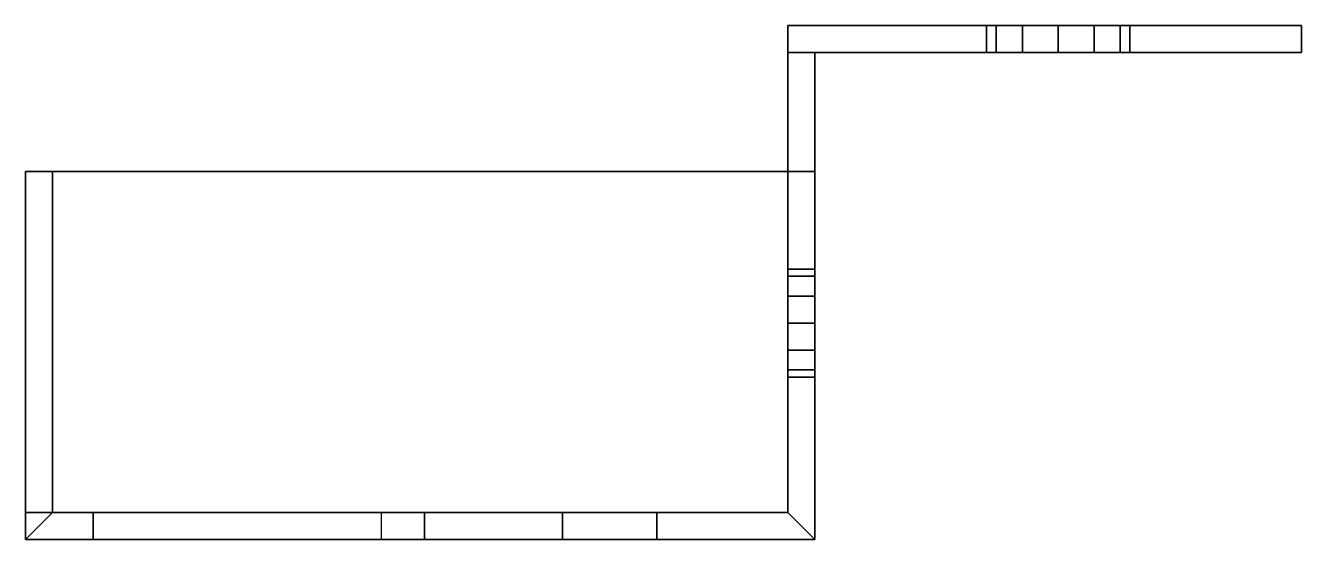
# Model space of a CAD drawing. Extents: x 0 to 306, y -19 to 0.
# Drawn here: x 0 to 47.2, y -19 to 0 of the extents above.
import ezdxf

# ---------------------------------------------------------------- set-up
doc = ezdxf.new("R2010")
doc.units = 0
doc.header["$MEASUREMENT"] = 0
doc.layers.add('ACESSORIOS', color=3, linetype='CONTINUOUS')

msp = doc.modelspace()

# ---------------------------------------------------------------- linework, layer by layer
at = {"layer": 'ACESSORIOS'}
for points in [[(28.2, -1, 66.8), (47.2, -1.003, 66.8), (47.2, -0.003, 66.8), (28.2, 0, 66.8)], [(28.2, -1, 0), (47.2, -1.003, 0), (47.2, -0.003), (28.2, 0)], [(28.2, -1, 66.8), (28.2, -1, 0), (28.2, 0), (28.2, 0, 66.8)], [(47.2, -0.003, 53.4), (47.2, -0.003, 66.8), (28.2, 0, 66.8), (28.2, -0.003, 53.4)], [(47.2, -0.003), (47.2, -0.003, 8.6), (28.2, -0.003, 8.6), (28.2, 0)], [(28.2, -0.003, 40.6), (47.2, -0.003, 40.6), (47.2, -0.003, 21.4), (28.2, -0.003, 21.4)], [(35.55, -0.003, 16.1), (28.2, -0.003, 21.4), (28.2, -0.003, 8.6), (35.55, -0.003, 13.9)], [(35.55, -0.003, 48.1), (28.2, -0.003, 53.4), (28.2, -0.003, 40.6), (35.55, -0.003, 45.9)], [(35.55, -0.003, 16.1), (35.55, -1.003, 16.1), (35.55, -1.003, 13.9), (35.55, -0.003, 13.9)], [(35.55, -0.003, 48.1), (35.55, -1.003, 48.1), (35.55, -1.003, 45.9), (35.55, -0.003, 45.9)], [(40.85, -0.003, 16.1), (47.2, -0.003, 21.4), (47.2, -0.003, 8.6), (40.85, -0.003, 13.9)], [(40.85, -0.003, 48.1), (47.2, -0.003, 53.4), (47.2, -0.003, 40.6), (40.85, -0.003, 45.9)], [(40.85, -1.003, 16.1), (40.85, -0.003, 16.1), (40.85, -0.003, 13.9), (40.85, -1.003, 13.9)], [(40.85, -1.003, 45.9), (40.85, -1.003, 48.1), (40.85, -0.003, 48.1), (40.85, -0.003, 45.9)], [(47.2, -1.003, 66.8), (47.2, -1.003, 0), (47.2, -0.003), (47.2, -0.003, 66.8)], [(28.2, -1, 66.8), (29.2, -1, 66.8), (29.2, -5.403, 66.8), (28.2, -5.403, 66.8)], [(47.2, -1.003, 53.4), (47.2, -1.003, 66.8), (28.2, -1, 66.8), (28.2, -1.003, 53.4)], [(47.2, -1.003, 0), (47.2, -1.003, 8.6), (28.2, -1.003, 8.6), (28.2, -1, 0)], [(28.2, -18.003, 0), (28.2, -1, 0), (29.2, -1, 0), (29.2, -19.003, 0)], [(28.2, -1, 66.8), (28.2, -9.003, 62.2), (28.2, -1, 54.448)], [(28.2, -18.003, 54.448), (28.2, -18.003, 22.835), (28.2, -1, 22.835), (28.2, -1, 54.448)], [(28.2, -1, 22.835), (28.2, -1, 0), (28.2, -9.003, 15)], [(28.2, -1.003, 40.6), (47.2, -1.003, 40.6), (47.2, -1.003, 21.4), (28.2, -1.003, 21.4)], [(35.55, -1.003, 48.1), (28.2, -1.003, 53.4), (28.2, -1.003, 40.6), (35.55, -1.003, 45.9)], [(35.55, -1.003, 16.1), (28.2, -1.003, 21.4), (28.2, -1.003, 8.6), (35.55, -1.003, 13.9)], [(29.2, -1, 0), (29.2, -9.003, 15), (29.2, -1, 22.547)], [(29.2, -1, 22.547), (29.2, -1, 54.738), (29.2, -19.003, 54.738), (29.2, -19.003, 22.547)], [(29.2, -9.003, 62.2), (29.2, -1, 66.8), (29.2, -1, 54.738)], [(40.85, -1.003, 48.1), (47.2, -1.003, 53.4), (47.2, -1.003, 40.6), (40.85, -1.003, 45.9)], [(40.85, -1.003, 16.1), (47.2, -1.003, 21.4), (47.2, -1.003, 8.6), (40.85, -1.003, 13.9)], [(0, -19.003, 58.4), (0, -5.403, 58.4), (0, -5.403, 22.2), (0, -19.003, 22.2)], [(1, -5.403, 58.4), (0, -5.403, 58.4), (0, -5.403, 22.2), (1, -5.403, 22.2)], [(1, -18.003, 22.2), (0, -19.003, 22.2), (0, -5.403, 22.2), (1, -5.403, 22.2)], [(1, -18.003, 58.4), (0, -19.003, 58.4), (0, -5.403, 58.4), (1, -5.403, 58.4)], [(0, -18.003, 67), (0, -19.003, 68), (0, -5.403, 68), (0, -5.403, 67)], [(28.2, -5.403, 67), (29.2, -5.403, 68), (0, -5.403, 68), (0, -5.403, 67)], [(28.2, -18.003, 67), (28.2, -5.403, 67), (0, -5.403, 67), (0, -18.003, 67)], [(0, -5.403, 68), (0, -19.003, 68), (29.2, -19.003, 68), (29.2, -5.403, 68)], [(1, -5.403, 58.4), (1, -18.003, 58.4), (1, -18.003, 22.2), (1, -5.403, 22.2)], [(29.2, -5.403, 68), (29.2, -5.403, 66.8), (28.2, -5.403, 66.8), (28.2, -5.403, 67)], [(28.2, -5.403, 66.8), (28.2, -5.403, 67), (28.2, -18.003, 67), (28.2, -18.003, 66.8)], [(29.2, -19.003, 66.8), (29.2, -5.403, 66.8), (29.2, -5.403, 68), (29.2, -19.003, 68)], [(28.2, -18.003, 66.8), (28.2, -13.003, 62.2), (28.2, -18.003, 54.448)], [(28.2, -18.003, 22.835), (28.2, -13.003, 15), (28.2, -18.003, 0)], [(29.2, -19.003, 22.547), (29.2, -13.003, 15), (29.2, -19.003, 0)], [(29.2, -19.003, 54.738), (29.2, -19.003, 66.8), (29.2, -13.003, 62.2)], [(2.5, -18.003, 58.4), (1, -18.003, 58.4), (0, -19.003, 58.4), (2.5, -19.003, 58.4)], [(2.5, -18.003, 66.8), (0, -18.003, 66.8), (0, -19.003, 66.8), (2.5, -19.003, 66.8)], [(0, -18.003, 66.8), (0, -19.003, 66.8), (0, -19.003, 68), (0, -18.003, 67)], [(28.2, -18.003, 67), (0, -18.003, 67), (0, -18.003, 66.8), (2.5, -18.003, 66.8)], [(13.17, -18.003, 22.2), (1, -18.003, 22.2), (0, -19.003, 22.2), (13.17, -19.003, 22.2)], [(14.1, -18.003, 67), (0, -18.003, 67), (0, -18.003, 66.8), (2.5, -18.003, 66.8)], [(13.17, -18.003, 22.2), (1, -18.003, 22.2), (1, -18.003, 58.4), (2.5, -18.003, 58.4)], [(2.5, -18.003, 58.4), (2.5, -18.003, 66.8), (2.5, -19.003, 66.8), (2.5, -19.003, 58.4)], [(2.5, -18.003, 66.8), (2.5, -18.003, 58.4), (28.2, -18.003, 67)], [(13.17, -18.003, 22.2), (28.2, -18.003, 33.5), (28.2, -18.003, 67), (2.5, -18.003, 58.4)], [(2.5, -18.003, 66.8), (2.5, -18.003, 58.4), (28.2, -18.003, 67), (14.1, -18.003, 67)], [(28.2, -18.003, 33.5), (13.17, -18.003, 22.2), (14.753, -18.003, 12.026), (28.2, -18.003, 33.5)], [(14.753, -18.003, 12.026), (14.753, -19.003, 12.026), (13.17, -19.003, 22.2), (13.17, -18.003, 22.2)], [(23.35, -18.003, 1.577), (28.2, -18.003, 33.5), (14.753, -18.003, 12.026), (19.865, -18.003, 3.945)], [(19.865, -18.003, 3.945), (19.865, -19.003, 3.945), (14.753, -19.003, 12.026), (14.753, -18.003, 12.026)], [(23.35, -18.003, 1.577), (23.35, -19.003, 1.577), (19.865, -19.003, 3.945), (19.865, -18.003, 3.945)], [(28.2, -18.003, 0), (23.35, -18.003, 0), (23.35, -18.003, 1.577), (28.2, -18.003, 33.5)], [(23.35, -18.003, 1.577), (23.35, -19.003, 1.577), (23.35, -19.003, 0), (23.35, -18.003, 0)], [(28.2, -18.003, 0), (29.2, -19.003, 0), (23.35, -19.003, 0), (23.35, -18.003, 0)], [(29.2, -19.003, 33.5), (29.2, -19.003, 68), (2.5, -19.003, 58.4), (0, -19.003, 22.2)], [(13.17, -19.003, 22.2), (0, -19.003, 22.2), (29.2, -19.003, 33.5)], [(0, -19.003, 22.2), (0, -19.003, 58.4), (2.5, -19.003, 58.4)], [(29.2, -19.003, 68), (2.5, -19.003, 66.8), (0, -19.003, 66.8), (0, -19.003, 68)], [(2.5, -19.003, 58.4), (2.5, -19.003, 66.8), (29.2, -19.003, 68)], [(29.2, -19.003, 33.5), (13.17, -19.003, 22.2), (14.753, -19.003, 12.026), (29.2, -19.003, 33.5)], [(23.35, -19.003, 1.577), (29.2, -19.003, 33.5), (14.753, -19.003, 12.026), (19.865, -19.003, 3.945)], [(23.35, -19.003, 1.577), (29.2, -19.003, 33.5), (29.2, -19.003, 0), (23.35, -19.003, 0)]]:
    msp.add_3dface(points, dxfattribs=at)

# ---------------------------------------------------------------- meshes
mesh = msp.add_polymesh((2, 7), dxfattribs=at)
for k, corner in enumerate([(35.55, -0.003, 16.1), (35.905, -0.003, 17.425), (36.875, -0.003, 18.395), (38.2, -0.003, 18.75), (39.525, -0.003, 18.395), (40.495, -0.003, 17.425), (40.85, -0.003, 16.1), (28.2, -0.003, 21.4), (31.367, -0.003, 21.4), (34.533, -0.003, 21.4), (37.7, -0.003, 21.4), (40.867, -0.003, 21.4), (44.033, -0.003, 21.4), (47.2, -0.003, 21.4)]):
    mesh.set_mesh_vertex(divmod(k, 7), corner)
mesh = msp.add_polymesh((2, 7), dxfattribs=at)
for k, corner in enumerate([(35.55, -0.003, 13.9), (35.905, -0.003, 12.575), (36.875, -0.003, 11.605), (38.2, -0.003, 11.25), (39.525, -0.003, 11.605), (40.495, -0.003, 12.575), (40.85, -0.003, 13.9), (28.2, -0.003, 8.6), (31.367, -0.003, 8.6), (34.533, -0.003, 8.6), (37.7, -0.003, 8.6), (40.867, -0.003, 8.6), (44.033, -0.003, 8.6), (47.2, -0.003, 8.6)]):
    mesh.set_mesh_vertex(divmod(k, 7), corner)
mesh = msp.add_polymesh((2, 7), dxfattribs=at)
for k, corner in enumerate([(35.55, -0.003, 45.9), (35.905, -0.003, 44.575), (36.875, -0.003, 43.605), (38.2, -0.003, 43.25), (39.525, -0.003, 43.605), (40.495, -0.003, 44.575), (40.85, -0.003, 45.9), (28.2, -0.003, 40.6), (31.367, -0.003, 40.6), (34.533, -0.003, 40.6), (37.7, -0.003, 40.6), (40.867, -0.003, 40.6), (44.033, -0.003, 40.6), (47.2, -0.003, 40.6)]):
    mesh.set_mesh_vertex(divmod(k, 7), corner)
mesh = msp.add_polymesh((2, 7), dxfattribs=at)
for k, corner in enumerate([(35.55, -0.003, 48.1), (35.905, -0.003, 49.425), (36.875, -0.003, 50.395), (38.2, -0.003, 50.75), (39.525, -0.003, 50.395), (40.495, -0.003, 49.425), (40.85, -0.003, 48.1), (28.2, -0.003, 53.4), (31.367, -0.003, 53.4), (34.533, -0.003, 53.4), (37.7, -0.003, 53.4), (40.867, -0.003, 53.4), (44.033, -0.003, 53.4), (47.2, -0.003, 53.4)]):
    mesh.set_mesh_vertex(divmod(k, 7), corner)
mesh = msp.add_polymesh((2, 7), dxfattribs=at)
for k, corner in enumerate([(35.55, -1.003, 16.1), (35.905, -1.003, 17.425), (36.875, -1.003, 18.395), (38.2, -1.003, 18.75), (39.525, -1.003, 18.395), (40.495, -1.003, 17.425), (40.85, -1.003, 16.1), (35.55, -0.003, 16.1), (35.905, -0.003, 17.425), (36.875, -0.003, 18.395), (38.2, -0.003, 18.75), (39.525, -0.003, 18.395), (40.495, -0.003, 17.425), (40.85, -0.003, 16.1)]):
    mesh.set_mesh_vertex(divmod(k, 7), corner)
mesh = msp.add_polymesh((2, 7), dxfattribs=at)
for k, corner in enumerate([(35.55, -0.003, 13.9), (35.905, -0.003, 12.575), (36.875, -0.003, 11.605), (38.2, -0.003, 11.25), (39.525, -0.003, 11.605), (40.495, -0.003, 12.575), (40.85, -0.003, 13.9), (35.55, -1.003, 13.9), (35.905, -1.003, 12.575), (36.875, -1.003, 11.605), (38.2, -1.003, 11.25), (39.525, -1.003, 11.605), (40.495, -1.003, 12.575), (40.85, -1.003, 13.9)]):
    mesh.set_mesh_vertex(divmod(k, 7), corner)
mesh = msp.add_polymesh((2, 7), dxfattribs=at)
for k, corner in enumerate([(35.55, -0.003, 45.9), (35.905, -0.003, 44.575), (36.875, -0.003, 43.605), (38.2, -0.003, 43.25), (39.525, -0.003, 43.605), (40.495, -0.003, 44.575), (40.85, -0.003, 45.9), (35.55, -1.003, 45.9), (35.905, -1.003, 44.575), (36.875, -1.003, 43.605), (38.2, -1.003, 43.25), (39.525, -1.003, 43.605), (40.495, -1.003, 44.575), (40.85, -1.003, 45.9)]):
    mesh.set_mesh_vertex(divmod(k, 7), corner)
mesh = msp.add_polymesh((2, 7), dxfattribs=at)
for k, corner in enumerate([(35.55, -1.003, 48.1), (35.905, -1.003, 49.425), (36.875, -1.003, 50.395), (38.2, -1.003, 50.75), (39.525, -1.003, 50.395), (40.495, -1.003, 49.425), (40.85, -1.003, 48.1), (35.55, -0.003, 48.1), (35.905, -0.003, 49.425), (36.875, -0.003, 50.395), (38.2, -0.003, 50.75), (39.525, -0.003, 50.395), (40.495, -0.003, 49.425), (40.85, -0.003, 48.1)]):
    mesh.set_mesh_vertex(divmod(k, 7), corner)
mesh = msp.add_polymesh((2, 7), dxfattribs=at)
for k, corner in enumerate([(28.2, -9.003, 62.2), (28.2, -9.271, 61.2), (28.2, -10.003, 60.468), (28.2, -11.003, 60.2), (28.2, -12.003, 60.468), (28.2, -12.735, 61.2), (28.2, -13.003, 62.2), (28.2, -1, 54.448), (28.2, -3.834, 54.448), (28.2, -6.668, 54.448), (28.2, -9.501, 54.448), (28.2, -12.335, 54.448), (28.2, -15.169, 54.448), (28.2, -18.003, 54.448)]):
    mesh.set_mesh_vertex(divmod(k, 7), corner)
mesh = msp.add_polymesh((2, 7), dxfattribs=at)
for k, corner in enumerate([(28.2, -9.003, 62.2), (28.2, -9.271, 63.2), (28.2, -10.003, 63.932), (28.2, -11.003, 64.2), (28.2, -12.003, 63.932), (28.2, -12.735, 63.2), (28.2, -13.003, 62.2), (28.2, -1, 66.8), (28.2, -3.834, 66.8), (28.2, -6.668, 66.8), (28.2, -9.501, 66.8), (28.2, -12.335, 66.8), (28.2, -15.169, 66.8), (28.2, -18.003, 66.8)]):
    mesh.set_mesh_vertex(divmod(k, 7), corner)
mesh = msp.add_polymesh((2, 7), dxfattribs=at)
for k, corner in enumerate([(28.2, -1, 22.835), (28.2, -3.834, 22.835), (28.2, -6.668, 22.835), (28.2, -9.501, 22.835), (28.2, -12.335, 22.835), (28.2, -15.169, 22.835), (28.2, -18.003, 22.835), (28.2, -9.003, 15), (28.2, -9.271, 16), (28.2, -10.003, 16.732), (28.2, -11.003, 17), (28.2, -12.003, 16.732), (28.2, -12.735, 16), (28.2, -13.003, 15)]):
    mesh.set_mesh_vertex(divmod(k, 7), corner)
mesh = msp.add_polymesh((2, 7), dxfattribs=at)
for k, corner in enumerate([(28.2, -9.003, 15), (28.2, -9.271, 14), (28.2, -10.003, 13.268), (28.2, -11.003, 13), (28.2, -12.003, 13.268), (28.2, -12.735, 14), (28.2, -13.003, 15), (28.2, -1, 0), (28.2, -3.834, 0), (28.2, -6.668, 0), (28.2, -9.501, 0), (28.2, -12.335, 0), (28.2, -15.169, 0), (28.2, -18.003, 0)]):
    mesh.set_mesh_vertex(divmod(k, 7), corner)
mesh = msp.add_polymesh((2, 7), dxfattribs=at)
for k, corner in enumerate([(35.55, -1.003, 45.9), (35.905, -1.003, 44.575), (36.875, -1.003, 43.605), (38.2, -1.003, 43.25), (39.525, -1.003, 43.605), (40.495, -1.003, 44.575), (40.85, -1.003, 45.9), (28.2, -1.003, 40.6), (31.367, -1.003, 40.6), (34.533, -1.003, 40.6), (37.7, -1.003, 40.6), (40.867, -1.003, 40.6), (44.033, -1.003, 40.6), (47.2, -1.003, 40.6)]):
    mesh.set_mesh_vertex(divmod(k, 7), corner)
mesh = msp.add_polymesh((2, 7), dxfattribs=at)
for k, corner in enumerate([(35.55, -1.003, 48.1), (35.905, -1.003, 49.425), (36.875, -1.003, 50.395), (38.2, -1.003, 50.75), (39.525, -1.003, 50.395), (40.495, -1.003, 49.425), (40.85, -1.003, 48.1), (28.2, -1.003, 53.4), (31.367, -1.003, 53.4), (34.533, -1.003, 53.4), (37.7, -1.003, 53.4), (40.867, -1.003, 53.4), (44.033, -1.003, 53.4), (47.2, -1.003, 53.4)]):
    mesh.set_mesh_vertex(divmod(k, 7), corner)
mesh = msp.add_polymesh((2, 7), dxfattribs=at)
for k, corner in enumerate([(35.55, -1.003, 16.1), (35.905, -1.003, 17.425), (36.875, -1.003, 18.395), (38.2, -1.003, 18.75), (39.525, -1.003, 18.395), (40.495, -1.003, 17.425), (40.85, -1.003, 16.1), (28.2, -1.003, 21.4), (31.367, -1.003, 21.4), (34.533, -1.003, 21.4), (37.7, -1.003, 21.4), (40.867, -1.003, 21.4), (44.033, -1.003, 21.4), (47.2, -1.003, 21.4)]):
    mesh.set_mesh_vertex(divmod(k, 7), corner)
mesh = msp.add_polymesh((2, 7), dxfattribs=at)
for k, corner in enumerate([(35.55, -1.003, 13.9), (35.905, -1.003, 12.575), (36.875, -1.003, 11.605), (38.2, -1.003, 11.25), (39.525, -1.003, 11.605), (40.495, -1.003, 12.575), (40.85, -1.003, 13.9), (28.2, -1.003, 8.6), (31.367, -1.003, 8.6), (34.533, -1.003, 8.6), (37.7, -1.003, 8.6), (40.867, -1.003, 8.6), (44.033, -1.003, 8.6), (47.2, -1.003, 8.6)]):
    mesh.set_mesh_vertex(divmod(k, 7), corner)
mesh = msp.add_polymesh((2, 7), dxfattribs=at)
for k, corner in enumerate([(29.2, -13.003, 62.2), (29.2, -12.735, 61.2), (29.2, -12.003, 60.468), (29.2, -11.003, 60.2), (29.2, -10.003, 60.468), (29.2, -9.271, 61.2), (29.2, -9.003, 62.2), (29.2, -19.003, 54.738), (29.2, -16.002, 54.738), (29.2, -13.002, 54.738), (29.2, -10.001, 54.738), (29.2, -7.001, 54.738), (29.2, -4.001, 54.738), (29.2, -1, 54.738)]):
    mesh.set_mesh_vertex(divmod(k, 7), corner)
mesh = msp.add_polymesh((2, 7), dxfattribs=at)
for k, corner in enumerate([(29.2, -13.003, 62.2), (29.2, -12.735, 63.2), (29.2, -12.003, 63.932), (29.2, -11.003, 64.2), (29.2, -10.003, 63.932), (29.2, -9.271, 63.2), (29.2, -9.003, 62.2), (29.2, -19.003, 66.8), (29.2, -16.002, 66.8), (29.2, -13.002, 66.8), (29.2, -10.001, 66.8), (29.2, -7.001, 66.8), (29.2, -4, 66.8), (29.2, -1, 66.8)]):
    mesh.set_mesh_vertex(divmod(k, 7), corner)
mesh = msp.add_polymesh((2, 7), dxfattribs=at)
for k, corner in enumerate([(29.2, -13.003, 15), (29.2, -12.735, 16), (29.2, -12.003, 16.732), (29.2, -11.003, 17), (29.2, -10.003, 16.732), (29.2, -9.271, 16), (29.2, -9.003, 15), (29.2, -19.003, 22.547), (29.2, -16.002, 22.547), (29.2, -13.002, 22.547), (29.2, -10.001, 22.547), (29.2, -7.001, 22.547), (29.2, -4.001, 22.547), (29.2, -1, 22.547)]):
    mesh.set_mesh_vertex(divmod(k, 7), corner)
mesh = msp.add_polymesh((2, 7), dxfattribs=at)
for k, corner in enumerate([(29.2, -13.003, 15), (29.2, -12.735, 14), (29.2, -12.003, 13.268), (29.2, -11.003, 13), (29.2, -10.003, 13.268), (29.2, -9.271, 14), (29.2, -9.003, 15), (29.2, -19.003, 0), (29.2, -16.002, 0), (29.2, -13.002, 0), (29.2, -10.001, 0), (29.2, -7.001, 0), (29.2, -4.001, 0), (29.2, -1, 0)]):
    mesh.set_mesh_vertex(divmod(k, 7), corner)
mesh = msp.add_polymesh((2, 7), dxfattribs=at)
for k, corner in enumerate([(28.2, -13.003, 15), (28.2, -12.735, 14), (28.2, -12.003, 13.268), (28.2, -11.003, 13), (28.2, -10.003, 13.268), (28.2, -9.271, 14), (28.2, -9.003, 15), (29.2, -13.003, 15), (29.2, -12.735, 14), (29.2, -12.003, 13.268), (29.2, -11.003, 13), (29.2, -10.003, 13.268), (29.2, -9.271, 14), (29.2, -9.003, 15)]):
    mesh.set_mesh_vertex(divmod(k, 7), corner)
mesh = msp.add_polymesh((2, 7), dxfattribs=at)
for k, corner in enumerate([(29.2, -13.003, 15), (29.2, -12.735, 16), (29.2, -12.003, 16.732), (29.2, -11.003, 17), (29.2, -10.003, 16.732), (29.2, -9.271, 16), (29.2, -9.003, 15), (28.2, -13.003, 15), (28.2, -12.735, 16), (28.2, -12.003, 16.732), (28.2, -11.003, 17), (28.2, -10.003, 16.732), (28.2, -9.271, 16), (28.2, -9.003, 15)]):
    mesh.set_mesh_vertex(divmod(k, 7), corner)
mesh = msp.add_polymesh((2, 7), dxfattribs=at)
for k, corner in enumerate([(28.2, -13.003, 62.2), (28.2, -12.735, 63.2), (28.2, -12.003, 63.932), (28.2, -11.003, 64.2), (28.2, -10.003, 63.932), (28.2, -9.271, 63.2), (28.2, -9.003, 62.2), (29.2, -13.003, 62.2), (29.2, -12.735, 63.2), (29.2, -12.003, 63.932), (29.2, -11.003, 64.2), (29.2, -10.003, 63.932), (29.2, -9.271, 63.2), (29.2, -9.003, 62.2)]):
    mesh.set_mesh_vertex(divmod(k, 7), corner)
mesh = msp.add_polymesh((2, 7), dxfattribs=at)
for k, corner in enumerate([(29.2, -13.003, 62.2), (29.2, -12.735, 61.2), (29.2, -12.003, 60.468), (29.2, -11.003, 60.2), (29.2, -10.003, 60.468), (29.2, -9.271, 61.2), (29.2, -9.003, 62.2), (28.2, -13.003, 62.2), (28.2, -12.735, 61.2), (28.2, -12.003, 60.468), (28.2, -11.003, 60.2), (28.2, -10.003, 60.468), (28.2, -9.271, 61.2), (28.2, -9.003, 62.2)]):
    mesh.set_mesh_vertex(divmod(k, 7), corner)

doc.saveas('drawing.dxf')
